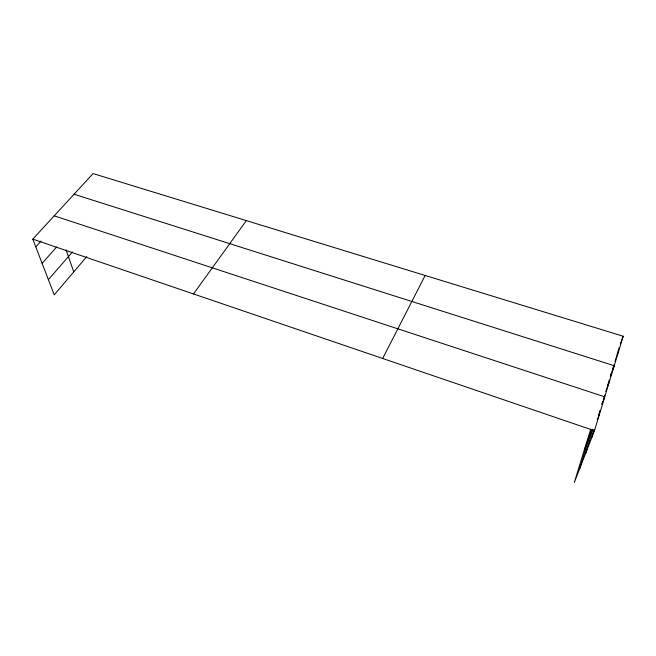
<?xml version="1.0" encoding="UTF-8"?>
<svg xmlns="http://www.w3.org/2000/svg" width="656" height="656" viewBox="0 0 656 656"><rect width="100%" height="100%" fill="white"/><g stroke="black" fill="none" stroke-linecap="round" stroke-linejoin="round"><path stroke-width="0.98" d="M591.614 438.003L594.213 429.459M598.608 415.051L600.101 410.164M602.733 401.529L601.888 404.301L604.758 396.839L54.21 215.84M603.29 399.684L604.701 395.076M605.824 391.378L606.669 388.614M607.833 384.793L609.285 380.021M610.449 376.2L611.326 373.338L610.244 376.183M612.458 369.623L613.877 364.974M615.008 361.251L615.861 358.463M617.042 354.601L619.1 347.836M590.712 429.172L574.32 482.431L594.443 430.721L623.2 336.241L93.07 173.569L32.8 239.137L54.235 294.847L86.789 256.586M579.748 468.482L591.614 429.819M585.619 453.403L592.852 429.746M620.281 343.965L623.2 336.241M616.181 357.61L618.772 350.796M611.687 372.387L614.229 365.728L74.071 194.242M607.03 387.671L609.555 381.07M584.332 449.909L592.302 429.196M597.181 419.988L599.674 413.534M382.669 358.479L425.145 275.471M193.495 293.945L246.353 220.605M48.388 279.653L72.455 251.953M42.123 263.359L56.596 247.066M35.777 246.886L41.131 240.998M32.8 239.137L594.443 430.721M66.067 249.846L73.759 271.896"/></g></svg>
